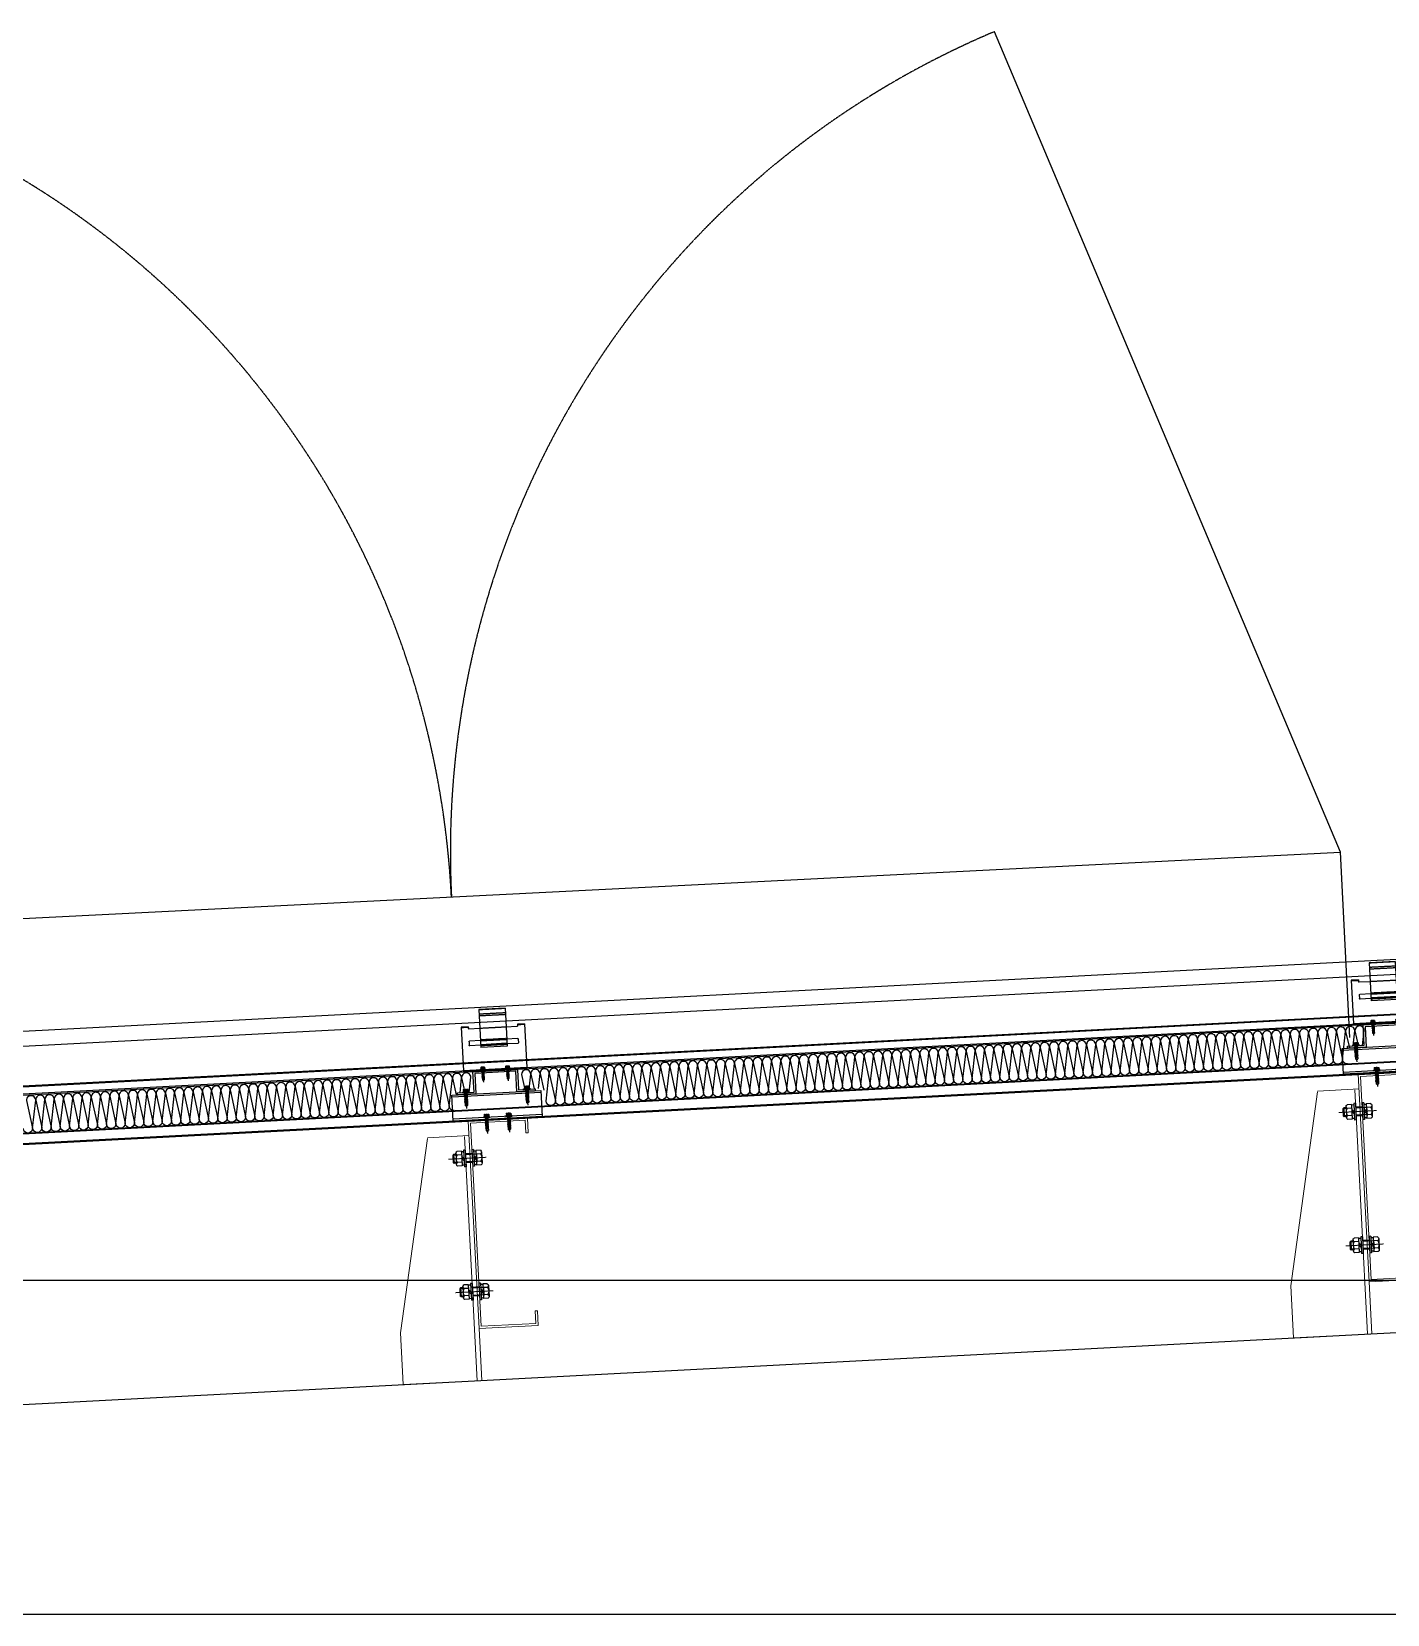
# Model space of a CAD drawing. Extents: x -599358 to 2865263, y -1062760 to 486533.
# Drawn here: x 1909917 to 1911745, y -661110 to -658977 of the extents above; entities that cross this region are included whole.
import ezdxf

# ---------------------------------------------------------------- set-up
doc = ezdxf.new("R2010")
doc.units = 0
for name, pattern in [('__DASH', [0.35, 0.25, -0.1]), ('CENTER', [2, 1.25, -0.25, 0.25, -0.25]), ('CENTER2', [28.575, 19.05, -3.175, 3.175, -3.175]), ('CONTINUOUS0', [0]), ('CONTINUOUS1', [0]), ('DASH', [0.35, 0.25, -0.1]), ('DOTE', [2.42, 2, -0.2, 0.02, -0.2])]:
    doc.linetypes.add(name, pattern=pattern)
for name, color, linetype in [('003_THICK', 7, 'CONTINUOUS1'), ('004_THIN', 6, 'CONTINUOUS0'), ('A-AXIS-DOTE', 14, 'DOTE'), ('A-AXIS-DP', 126, 'Continuous'), ('A-LIN-V', 9, 'Continuous'), ('BWM', 8, 'Continuous'), ('PJ', 151, 'Continuous'), ('SEAMLOK75 - SHEET', 6, 'Continuous'), ('ZX', 1, 'CENTER2')]:
    doc.layers.add(name, color=color, linetype=linetype)
for name, color, linetype, lineweight in [('C18', 4, 'CENTER', 13), ('S-dim', 81, 'Continuous', 0), ('粗', 7, 'Continuous', 50), ('紧固件', 4, 'Continuous', 13)]:
    doc.layers.add(name, color=color, linetype=linetype, lineweight=lineweight)

# ---------------------------------------------------------------- blocks, each defined once
blk = doc.blocks.new('w432424324')
at = {"layer": 'A-LIN-V', "color": 2}
blk.add_line((-768354.7, 584057.5), (-759779.7, 584507.5), dxfattribs=at)
blk = doc.blocks.new('1231534634654')
at = {"layer": 'A-LIN-V'}
for points in [[(-1772697.8, 580589.7), (-1773051.1, 581736.5)], [(-1777491.8, 580830.9), (-1772697.8, 580589.7)], [(-1772710.4, 580340), (-1772697.8, 580589.7)]]:
    blk.add_lwpolyline(points, dxfattribs=at)
at = {"layer": 'A-LIN-V', "linetype": 'DASH'}
for centre, start, end in [((-1775094.8, 580710.3), 357.1196, 67.1196), ((-1772697.8, 580589.7), 107.1196, 177.1196)]:
    blk.add_arc(centre, 1200, start, end, dxfattribs=at)
blk = doc.blocks.new('42432')
at = {"layer": 'A-LIN-V', "rotation": 5.760755105663479}
blk.add_blockref('1231534634654', (125748.8, 181213.9), dxfattribs=at)
blk = doc.blocks.new('34t65')
at = {"color": 2, "ltscale": 50}
for p, q in [((1430037, 238183.4), (1430157, 238183.4)), ((1430037, 238148.4), (1430037, 238183.4)), ((1430037, 238180.9), (1430157, 238180.9)), ((1430157, 238183.4), (1430157, 238148.4)), ((1430157, 238150.9), (1430037, 238150.9)), ((1430157, 238148.4), (1430037, 238148.4))]:
    blk.add_line(p, q, dxfattribs=at)
blk = doc.blocks.new('*U1726')
at = {"layer": 'PJ'}
for p, q in [((-4.4, 0.5), (-4.4, 0)), ((4.4, 0), (-4.4, 0)), ((-4.1, 0.8), (-3.1, 1)), ((4.1, 0.8), (-4.1, 0.8)), ((-3.1, 3.9), (-3.1, 1)), ((3.1, 1), (-3.1, 1)), ((2.3, 4.2), (-2.3, 4.2)), ((-2, 0.8), (-1.5, 1)), ((-1.5, 3.9), (-1.5, 1)), ((-1.5, 0), (-1.5, -1.6)), ((1.5, 3.9), (1.5, 1)), ((2.2, 0.8), (1.5, 1)), ((1.5, 0), (1.5, -1.1)), ((3.1, 3.9), (3.1, 1)), ((4.1, 0.8), (3.1, 1)), ((4.4, 0.5), (4.4, 0)), ((-2.1, -1.9), (2.1, -1.4)), ((-2.1, -1.9), (-1.5, -1.6)), ((-2.1, -1.9), (-1.5, -2.2)), ((-2.1, -3.3), (2.1, -2.8)), ((-2.1, -3.3), (-1.5, -3)), ((-2.1, -3.3), (-1.5, -3.6)), ((-2.1, -4.7), (2.1, -4.2)), ((-2.1, -4.7), (-1.5, -4.4)), ((-2.1, -4.7), (-1.5, -5)), ((-2.1, -6.1), (2.1, -5.6)), ((-2.1, -6.1), (-1.5, -5.8)), ((-2.1, -6.1), (-1.5, -6.4)), ((-2.1, -7.5), (2.1, -7)), ((-2.1, -7.5), (-1.5, -7.2)), ((-2.1, -7.5), (-1.5, -7.8)), ((-2.1, -8.9), (2.1, -8.4)), ((-2.1, -8.9), (-1.5, -8.6)), ((-2.1, -8.9), (-1.5, -9.2)), ((-2.1, -10.3), (2.1, -9.8)), ((-2.1, -10.3), (-1.5, -10)), ((-2.1, -10.3), (-1.5, -10.6)), ((-2.1, -11.7), (2.1, -11.2)), ((-2.1, -11.7), (-1.5, -11.4)), ((-2.1, -11.7), (-1.5, -12)), ((-2.1, -13.1), (-1.5, -12.8)), ((-2.1, -13.1), (-1.1, -13)), ((-2.1, -13.1), (-1.5, -13.4)), ((-1.5, -1.6), (1.5, -1.1)), ((-1.5, -2.2), (1.5, -1.7)), ((-1.5, -2.2), (-1.5, -3)), ((-1.5, -3), (1.5, -2.5)), ((-1.5, -3.6), (1.5, -3.1)), ((-1.5, -3.6), (-1.5, -4.4)), ((-1.5, -4.4), (1.5, -3.9)), ((-1.5, -5), (1.5, -4.5)), ((-1.5, -5), (-1.5, -5.8)), ((-1.5, -5.8), (1.5, -5.3)), ((-1.5, -6.4), (1.5, -5.9)), ((-1.5, -6.4), (-1.5, -7.2)), ((-1.5, -7.2), (1.5, -6.7)), ((-1.5, -7.8), (1.5, -7.3)), ((-1.5, -7.8), (-1.5, -8.6)), ((-1.5, -8.6), (1.5, -8.1)), ((-1.5, -9.2), (1.5, -8.7)), ((-1.5, -9.2), (-1.5, -10)), ((-1.5, -10), (1.5, -9.5)), ((-1.5, -10.6), (1.5, -10.1)), ((-1.5, -10.6), (-1.5, -11.4)), ((-1.5, -11.4), (1.5, -10.9)), ((-1.5, -12), (1.5, -11.5)), ((-1.5, -12), (-1.5, -12.8)), ((-1.5, -12.8), (-1, -12.7)), ((-1.5, -13.4), (-1.5, -17.2)), ((-1.5, -13.4), (-1.3, -13.4)), ((0, -18.6), (-1.5, -17.2)), ((0, -18.6), (1.5, -17.2)), ((0.6, -12.4), (1.5, -12.3)), ((0.7, -12.8), (2.1, -12.6)), ((0.7, -13), (1.5, -12.9)), ((0.7, -13.8), (1.5, -13.7)), ((0.7, -14.2), (2.1, -14)), ((0.7, -14.4), (1.5, -14.3)), ((1.5, -0.3), (1.5, -1.1)), ((2.1, -1.4), (1.5, -1.1)), ((2.1, -1.4), (1.5, -1.7)), ((1.5, -1.7), (1.5, -2.5)), ((2.1, -2.8), (1.5, -2.5)), ((2.1, -2.8), (1.5, -3.1)), ((1.5, -3.1), (1.5, -3.9)), ((2.1, -4.2), (1.5, -3.9)), ((2.1, -4.2), (1.5, -4.5)), ((1.5, -4.5), (1.5, -5.3)), ((2.1, -5.6), (1.5, -5.3)), ((2.1, -5.6), (1.5, -5.9)), ((1.5, -5.9), (1.5, -6.7)), ((2.1, -7), (1.5, -6.7)), ((2.1, -7), (1.5, -7.3)), ((1.5, -7.3), (1.5, -8.1)), ((2.1, -8.4), (1.5, -8.1)), ((2.1, -8.4), (1.5, -8.7)), ((1.5, -8.7), (1.5, -9.5)), ((2.1, -9.8), (1.5, -9.5)), ((2.1, -9.8), (1.5, -10.1)), ((1.5, -10.1), (1.5, -10.9)), ((2.1, -11.2), (1.5, -10.9)), ((2.1, -11.2), (1.5, -11.5)), ((1.5, -11.5), (1.5, -12.3)), ((2.1, -12.6), (1.5, -12.3)), ((2.1, -12.6), (1.5, -12.9)), ((1.5, -12.9), (1.5, -13.7)), ((2.1, -14), (1.5, -13.7)), ((2.1, -14), (1.5, -14.3)), ((1.5, -14.3), (1.5, -17.2))]:
    blk.add_line(p, q, dxfattribs=at)
blk.add_lwpolyline([(0, -18.6), (0.7, -14.4), (0.7, -12.7, 0.417657), (0.4, -12.4, 0.097062), (-1, -12.7), (-1.5, -13.8)], format="xyb", dxfattribs=at)
for centre, radius, start, end in [((-4.1, 0.5), 0.3, 90, 180), ((-2.3, 3.3), 0.951, 35.4009, 144.5991), ((0, 1), 3.2, 61.0594, 118.9406), ((2.3, 3.3), 0.951, 35.4009, 144.5991), ((4.1, 0.5), 0.3, 0, 90)]:
    blk.add_arc(centre, radius, start, end, dxfattribs=at)
at = {"layer": 'ZX', "ltscale": 0.2}
blk.add_line((0, 4.9), (0, -21), dxfattribs=at)
blk = doc.blocks.new('A$C2F3B4A73')
at = {"layer": '粗', "lineweight": -2}
for p, q in [((25.2, 101.1), (60.4, 101.1)), ((25.2, 101.1), (25.2, 49.6)), ((60.4, 101.1), (60.4, 49.6)), ((0, 78.7), (9.6, 78.7)), ((0, 78.7), (0, 19.8)), ((9.6, 78.7), (9.6, 76.3)), ((10.4, 75.5), (25.2, 75.5)), ((60.4, 75.5), (75.2, 75.5)), ((76, 78.7), (85.6, 78.7)), ((76, 78.7), (76, 76.3)), ((85.6, 78.7), (85.6, 19.8)), ((9.6, 58.4), (9.6, 53.6)), ((10.4, 59.2), (25.2, 59.2)), ((10.4, 52.8), (25.2, 52.8)), ((25.2, 58.4), (60.4, 58.4)), ((25.2, 53.6), (60.4, 53.6)), ((25.2, 49.6), (60.4, 49.6)), ((60.4, 59.2), (75.2, 59.2)), ((60.4, 52.8), (75.2, 52.8)), ((76, 58.4), (76, 53.6)), ((0, 19.8), (85.6, 19.8)), ((0, 18.8), (0, 19.8)), ((0, 18.8), (85.6, 18.8)), ((14.4, 19.8), (14.4, 18.8)), ((71.2, 19.8), (71.2, 18.8)), ((85.6, 19.8), (85.6, 18.8))]:
    blk.add_line(p, q, dxfattribs=at)
at = {"layer": '粗', "linetype": 'DASH', "lineweight": -2}
for p, q in [((25.2, 100.6), (60.4, 100.6)), ((25.2, 94.7), (60.4, 94.7)), ((25.2, 92.3), (60.4, 92.3)), ((0, 77.7), (9.6, 77.7)), ((25.2, 75.5), (60.4, 75.5)), ((76, 77.7), (85.6, 77.7)), ((25.2, 60), (60.4, 60)), ((25.2, 59.2), (60.4, 59.2)), ((25.2, 52.8), (60.4, 52.8)), ((25.2, 52), (60.4, 52)), ((16, 19.8), (16, 18.8)), ((21.6, 19.8), (21.6, 18.8)), ((29.6, 19.8), (29.6, 18.8)), ((35.2, 19.8), (35.2, 18.8)), ((50.4, 19.8), (50.4, 18.8)), ((56, 19.8), (56, 18.8)), ((64, 19.8), (64, 18.8)), ((69.6, 19.8), (69.6, 18.8))]:
    blk.add_line(p, q, dxfattribs=at)
at = {"layer": '粗', "lineweight": -2}
for centre, start, end in [((10.4, 76.3), 180, 270), ((75.2, 76.3), 270, 0), ((10.4, 58.4), 90, 180), ((10.4, 53.6), 180, 270), ((75.2, 58.4), 0, 90), ((75.2, 53.6), 270, 0)]:
    blk.add_arc(centre, 0.8, start, end, dxfattribs=at)
at = {"layer": '紧固件', "color": 2, "yscale": 0.8, "zscale": 0.8}
for p, xscale in [((26.1, 19.8), 0.8), ((59.5, 19.8), -0.8)]:
    blk.add_blockref('*U1726', p, dxfattribs=dict(at, xscale=xscale))
blk = doc.blocks.new('A$C51791418')
blk.add_blockref('A$C2F3B4A73', (-42.8, -15.8))
blk = doc.blocks.new('*U1756')
at = {"layer": '003_THICK', "color": 2}
for points in [[(-11, 13.1, 0.611769), (-11, 6.5, 0.611769)], [(-11, 6.5, 0.305859), (-11, -6.5, 0.305859)], [(31.2, 6.5, 0.61177), (31.2, 13.1, 0.61177)], [(31.2, -6.5, 0.305858), (31.2, 6.5, 0.305858)], [(-11, -6.5, 0.611769), (-11, -13.1, 0.611769)], [(31.2, -13.1, 0.61177), (31.2, -6.5, 0.61177)]]:
    blk.add_lwpolyline(points, format="xyb", dxfattribs=at)
for points in [[(-13, 9.8), (-13, -9.8)], [(-11, 13.1), (-3, 13.1)], [(-11, 6.5), (-3, 6.5)], [(-3.6, 8), (-3.6, -8)], [(-3, 13.1), (-3, -13.1)], [(-3, 12.1), (1.1, 12.1)], [(-3, 0), (1.1, 4.1)], [(-3, -4.1), (1.1, 0)], [(1.1, 15), (4.1, 15)], [(1.1, 15), (1.1, -15)], [(4.1, 15), (4.1, -15)], [(4.1, 8), (16.1, 8)], [(16.1, 15), (16.1, -15)], [(16.1, 15), (19.1, 15)], [(19.1, 15), (19.1, -15)], [(19.1, 12.1), (23.2, 12.1)], [(19.1, 0), (23.2, 4.1)], [(23.2, 13.1), (23.2, -13.1)], [(23.2, 13.1), (31.2, 13.1)], [(23.2, 6.5), (31.2, 6.5)], [(33.2, 9.8), (33.2, -9.8)], [(33.2, 8), (37.5, 8)], [(37.5, 8), (37.5, -8)], [(37.5, 8), (39, 6.5)], [(39, 6.5), (39, -6.5)], [(-11, -6.5), (-3, -6.5)], [(-11, -13.1), (-3, -13.1)], [(-3, -12.1), (1.1, -12.1)], [(1.1, -15), (4.1, -15)], [(4.1, -8), (16.1, -8)], [(16.1, -15), (19.1, -15)], [(19.1, -4.1), (23.2, 0)], [(19.1, -12.1), (23.2, -12.1)], [(23.2, -6.5), (31.2, -6.5)], [(23.2, -13.1), (31.2, -13.1)], [(33.2, -8), (37.5, -8)], [(37.5, -8), (39, -6.5)]]:
    blk.add_lwpolyline(points, dxfattribs=at)
at = {"layer": '004_THIN', "color": 2}
for points in [[(-3.6, 6.5), (16.1, 6.5)], [(33.2, 6.5), (39, 6.5)], [(-3.6, -6.5), (16.1, -6.5)], [(33.2, -6.5), (39, -6.5)]]:
    blk.add_lwpolyline(points, dxfattribs=at)
at = {"layer": 'C18', "color": 1, "ltscale": 0.6}
blk.add_lwpolyline([(-21, 0), (47, 0)], dxfattribs=at)
blk = doc.blocks.new('*U1755')
at = {"layer": '003_THICK', "color": 2}
for points in [[(-11, 13.1, 0.611769), (-11, 6.5, 0.611769)], [(-11, 6.5, 0.305859), (-11, -6.5, 0.305859)], [(31.2, 6.5, 0.61177), (31.2, 13.1, 0.61177)], [(31.2, -6.5, 0.305858), (31.2, 6.5, 0.305858)], [(-11, -6.5, 0.611769), (-11, -13.1, 0.611769)], [(31.2, -13.1, 0.61177), (31.2, -6.5, 0.61177)]]:
    blk.add_lwpolyline(points, format="xyb", dxfattribs=at)
for points in [[(-13, 9.8), (-13, -9.8)], [(-11, 13.1), (-3, 13.1)], [(-11, 6.5), (-3, 6.5)], [(-3.6, 8), (-3.6, -8)], [(-3, 13.1), (-3, -13.1)], [(-3, 12.1), (1.1, 12.1)], [(-3, 0), (1.1, 4.1)], [(-3, -4.1), (1.1, 0)], [(1.1, 15), (4.1, 15)], [(1.1, 15), (1.1, -15)], [(4.1, 15), (4.1, -15)], [(4.1, 8), (16.1, 8)], [(16.1, 15), (16.1, -15)], [(16.1, 15), (19.1, 15)], [(19.1, 15), (19.1, -15)], [(19.1, 12.1), (23.2, 12.1)], [(19.1, 0), (23.2, 4.1)], [(23.2, 13.1), (23.2, -13.1)], [(23.2, 13.1), (31.2, 13.1)], [(23.2, 6.5), (31.2, 6.5)], [(33.2, 9.8), (33.2, -9.8)], [(33.2, 8), (37.5, 8)], [(37.5, 8), (37.5, -8)], [(37.5, 8), (39, 6.5)], [(39, 6.5), (39, -6.5)], [(-11, -6.5), (-3, -6.5)], [(-11, -13.1), (-3, -13.1)], [(-3, -12.1), (1.1, -12.1)], [(1.1, -15), (4.1, -15)], [(4.1, -8), (16.1, -8)], [(16.1, -15), (19.1, -15)], [(19.1, -4.1), (23.2, 0)], [(19.1, -12.1), (23.2, -12.1)], [(23.2, -6.5), (31.2, -6.5)], [(23.2, -13.1), (31.2, -13.1)], [(33.2, -8), (37.5, -8)], [(37.5, -8), (39, -6.5)]]:
    blk.add_lwpolyline(points, dxfattribs=at)
at = {"layer": '004_THIN', "color": 2}
for points in [[(-3.6, 6.5), (16.1, 6.5)], [(33.2, 6.5), (39, 6.5)], [(-3.6, -6.5), (16.1, -6.5)], [(33.2, -6.5), (39, -6.5)]]:
    blk.add_lwpolyline(points, dxfattribs=at)
at = {"layer": 'C18', "color": 1, "ltscale": 0.6}
blk.add_lwpolyline([(-21, 0), (47, 0)], dxfattribs=at)
blk = doc.blocks.new('1112')
at = {"color": 2}
blk.add_lwpolyline([(1432456, 238570.9), (1432478.5, 238570.9), (1432478.5, 238598.4), (1432538.5, 238598.4), (1432538.5, 238570.9), (1432561, 238570.9), (1432561, 238568.4), (1432536, 238568.4), (1432536, 238595.9), (1432481, 238595.9), (1432481, 238568.4), (1432456, 238568.4)], close=True, dxfattribs=at)
at = {"layer": 'S-dim', "ltscale": 10}
for p, q in [((1432412.5, 238511.6), (1432362.5, 238252.3)), ((1432412.5, 238512.7), (1432468.5, 238512.7)), ((1432462.5, 238511.6), (1432462.5, 238182.3)), ((1432362.5, 238252.3), (1432362.5, 238182.3)), ((1432468.5, 238252.3), (1432468.5, 238182.3)), ((1432362.5, 238182.3), (1432468.5, 238182.3))]:
    blk.add_line(p, q, dxfattribs=at)
at = {"layer": 'S-dim', "color": 6, "ltscale": 10}
blk.add_lwpolyline([(1432548.5, 238512.3), (1432548.5, 238532.3), (1432468.5, 238532.3), (1432468.5, 238252.3), (1432548.5, 238252.3), (1432548.5, 238272.3), (1432545.5, 238272.3), (1432545.5, 238255.3), (1432471.5, 238255.3), (1432471.5, 238529.3), (1432545.5, 238529.3), (1432545.5, 238512.3)], close=True, dxfattribs=at)
blk.add_blockref('34t65', (2411.5, 385))
at = {"xscale": -0.7500000000000001, "yscale": 0.7500000000000001, "zscale": 0.7500000000000001, "rotation": 359.9999999722328}
for name, p in [('*U1756', (1432474.6, 238482.3)), ('*U1755', (1432474.6, 238302.3))]:
    blk.add_blockref(name, p, dxfattribs=at)
at = {"layer": 'SEAMLOK75 - SHEET', "xscale": -1}
blk.add_blockref('A$C51791418', (1432508.5, 238596.4), dxfattribs=at)
at = {"layer": '紧固件', "xscale": -1.023999999801318, "yscale": 1.023999999801318, "zscale": 1.023999999801318}
for p in [(1432467.3, 238570.9), (1432549.8, 238570.9, 0), (1432493.5, 238535.9), (1432523.5, 238535.9)]:
    blk.add_blockref('*U1726', p, dxfattribs=at)
blk = doc.blocks.new('54Y656')
at = {"color": 1, "ltscale": 50}
for p, q in [((1904812.7, 473027.7), (1896283.3, 472580.1)), ((1904812.7, 473026.2), (1896283.3, 472578.6))]:
    blk.add_line(p, q, dxfattribs=at)
at = {"color": 4, "ltscale": 50}
for p, q in [((1896345.7, 472530.7), (1904812.8, 472975.1, 0)), ((1896345.7, 472529.9), (1904812.8, 472974.3, 0)), ((1896345.7, 472516.5), (1904812.9, 472960.8, 0)), ((1896345.7, 472515.7), (1904812.9, 472960, 0))]:
    blk.add_line(p, q, dxfattribs=at)
at = {"color": 2, "ltscale": 50}
blk.add_line((1896345.7, 472516.8), (1904812.9, 472961.1, 0), dxfattribs=at)
at = {"layer": 'BWM', "elevation": 0}
for points in [[(1903408.3, 472901.4, -0.414214), (1903401.7, 472907.3), (1903406, 472945, 1), (1903393.5, 472944.4), (1903401.7, 472907.3, -1), (1903389.3, 472906.6), (1903393.5, 472944.4, 1), (1903381, 472943.7), (1903389.3, 472906.6, -1), (1903376.8, 472906), (1903381, 472943.7, 1), (1903368.6, 472943.1), (1903376.8, 472906, -1), (1903364.3, 472905.3), (1903368.6, 472943.1, 1), (1903356.1, 472942.4), (1903364.3, 472905.3, -1), (1903351.8, 472904.6), (1903356.1, 472942.4, 1), (1903343.6, 472941.8), (1903351.8, 472904.6, -1), (1903339.3, 472904), (1903343.6, 472941.8, 1), (1903331.1, 472941.1), (1903339.3, 472904, -1), (1903326.8, 472903.3), (1903331.1, 472941.1, 1), (1903318.6, 472940.4), (1903326.8, 472903.3, -1), (1903314.4, 472902.7), (1903318.6, 472940.4, 1), (1903306.1, 472939.8), (1903314.4, 472902.7, -1), (1903301.9, 472902), (1903306.1, 472939.8, 1), (1903293.7, 472939.1), (1903301.9, 472902, -1), (1903289.4, 472901.4), (1903293.7, 472939.1, 1), (1903281.2, 472938.5), (1903289.4, 472901.4, -1), (1903276.9, 472900.7), (1903281.2, 472938.5, 1), (1903268.7, 472937.8), (1903276.9, 472900.7, -1), (1903264.4, 472900.1), (1903268.7, 472937.8, 1), (1903256.2, 472937.2), (1903264.4, 472900.1, -1), (1903251.9, 472899.4), (1903256.2, 472937.2, 1), (1903243.7, 472936.5), (1903251.9, 472899.4, -1), (1903239.5, 472898.8), (1903243.7, 472936.5, 1), (1903231.2, 472935.9), (1903239.5, 472898.8, -1), (1903227, 472898.1), (1903231.2, 472935.9, 1), (1903218.8, 472935.2), (1903227, 472898.1, -1), (1903214.5, 472897.4), (1903218.8, 472935.2, 1), (1903206.3, 472934.5), (1903214.5, 472897.4, -1), (1903202, 472896.8), (1903206.3, 472934.5, 1), (1903193.8, 472933.9), (1903202, 472896.8, -1), (1903189.5, 472896.1), (1903193.8, 472933.9, 1), (1903181.3, 472933.2), (1903189.5, 472896.1, -1), (1903177, 472895.5), (1903181.3, 472933.2, 1), (1903168.8, 472932.6), (1903177, 472895.5, -1), (1903164.6, 472894.8), (1903168.8, 472932.6, 1), (1903156.4, 472931.9), (1903164.6, 472894.8, -1), (1903152.1, 472894.2), (1903156.4, 472931.9, 1), (1903143.9, 472931.3), (1903152.1, 472894.2, -1), (1903139.6, 472893.5), (1903143.9, 472931.3, 1), (1903131.4, 472930.6), (1903139.6, 472893.5, -1), (1903127.1, 472892.9), (1903131.4, 472930.6, 1), (1903118.9, 472930), (1903127.1, 472892.9, -1), (1903114.6, 472892.2), (1903118.9, 472930, 1), (1903106.4, 472929.3), (1903114.6, 472892.2, -1), (1903102.1, 472891.5), (1903106.4, 472929.3, 1), (1903093.9, 472928.7), (1903102.1, 472891.5, -1), (1903089.7, 472890.9), (1903093.9, 472928.7, 1), (1903081.5, 472928), (1903089.7, 472890.9, -1), (1903077.2, 472890.2), (1903081.5, 472928, 1), (1903069, 472927.3), (1903077.2, 472890.2, -1), (1903064.7, 472889.6), (1903069, 472927.3, 1), (1903056.5, 472926.7), (1903064.7, 472889.6, -1), (1903052.2, 472888.9), (1903056.5, 472926.7, 1), (1903044, 472926), (1903052.2, 472888.9, -1), (1903039.7, 472888.3), (1903044, 472926, 1), (1903031.5, 472925.4), (1903039.7, 472888.3, -1), (1903027.3, 472887.6), (1903031.5, 472925.4, 1), (1903019, 472924.7), (1903027.3, 472887.6, -1), (1903014.8, 472887), (1903019, 472924.7, 1), (1903006.6, 472924.1), (1903014.8, 472887, -1), (1903002.3, 472886.3), (1903006.6, 472924.1, 1), (1902994.1, 472923.4), (1903002.3, 472886.3, -1), (1902989.8, 472885.7), (1902994.1, 472923.4, 1), (1902981.6, 472922.8), (1902989.8, 472885.7, -1), (1902977.3, 472885), (1902981.6, 472922.8, 1), (1902969.1, 472922.1), (1902977.3, 472885, -1), (1902964.8, 472884.3), (1902969.1, 472922.1, 1), (1902956.6, 472921.4), (1902964.8, 472884.3, -1), (1902952.4, 472883.7), (1902956.6, 472921.4, 1), (1902944.1, 472920.8), (1902952.4, 472883.7, -1), (1902939.9, 472883), (1902944.1, 472920.8, 1), (1902931.7, 472920.1), (1902939.9, 472883, -1), (1902927.4, 472882.4), (1902931.7, 472920.1, 1), (1902919.2, 472919.5), (1902927.4, 472882.4, -1), (1902914.9, 472881.7), (1902919.2, 472919.5, 1), (1902906.7, 472918.8), (1902914.9, 472881.7, -1), (1902902.4, 472881.1), (1902906.7, 472918.8, 1), (1902894.2, 472918.2), (1902902.4, 472881.1, -1), (1902889.9, 472880.4), (1902894.2, 472918.2, 1), (1902881.7, 472917.5), (1902889.9, 472880.4, -1), (1902877.5, 472879.8), (1902881.7, 472917.5, 1), (1902869.2, 472916.9), (1902877.5, 472879.8, -1), (1902865, 472879.1), (1902869.2, 472916.9, 1), (1902856.8, 472916.2), (1902865, 472879.1, -1), (1902852.5, 472878.4), (1902856.8, 472916.2, 1), (1902844.3, 472915.5), (1902852.5, 472878.4, -1), (1902840, 472877.8), (1902844.3, 472915.5, 1), (1902831.8, 472914.9), (1902840, 472877.8, -1), (1902827.5, 472877.1), (1902831.8, 472914.9, 1), (1902819.3, 472914.2), (1902827.5, 472877.1, -1), (1902815, 472876.5), (1902819.3, 472914.2, 1), (1902806.8, 472913.6), (1902815, 472876.5, -1), (1902802.6, 472875.8), (1902806.8, 472913.6, 1), (1902794.4, 472912.9), (1902802.6, 472875.8, -1), (1902790.1, 472875.2), (1902794.4, 472912.9, 1), (1902781.9, 472912.3), (1902790.1, 472875.2, -1), (1902777.6, 472874.5), (1902781.9, 472912.3, 1), (1902769.4, 472911.6), (1902777.6, 472874.5, -1), (1902765.1, 472873.9), (1902769.4, 472911.6, 1), (1902756.9, 472911), (1902765.1, 472873.9, -1), (1902752.6, 472873.2), (1902756.9, 472911, 1), (1902744.4, 472910.3), (1902752.6, 472873.2, -1), (1902740.1, 472872.5), (1902744.4, 472910.3, 1), (1902731.9, 472909.7), (1902740.1, 472872.5, -1), (1902727.7, 472871.9), (1902731.9, 472909.7, 1), (1902719.5, 472909), (1902727.7, 472871.9, -1), (1902715.2, 472871.2), (1902719.5, 472909, 1), (1902707, 472908.3), (1902715.2, 472871.2, -1), (1902702.7, 472870.6), (1902707, 472908.3, 1), (1902694.5, 472907.7), (1902702.7, 472870.6, -1), (1902690.2, 472869.9), (1902694.5, 472907.7, 1), (1902682, 472907), (1902690.2, 472869.9, -1), (1902677.7, 472869.3), (1902682, 472907, 1), (1902669.5, 472906.4), (1902677.7, 472869.3, -1), (1902665.2, 472868.6), (1902669.5, 472906.4, 1), (1902657, 472905.7), (1902665.2, 472868.6, -1), (1902652.8, 472868), (1902657, 472905.7, 1), (1902644.6, 472905.1), (1902652.8, 472868, -1), (1902640.3, 472867.3), (1902644.6, 472905.1, 1), (1902632.1, 472904.4), (1902640.3, 472867.3, -1), (1902627.8, 472866.7), (1902632.1, 472904.4, 1), (1902619.6, 472903.8), (1902627.8, 472866.7, -1), (1902615.3, 472866), (1902619.6, 472903.8, 1), (1902607.1, 472903.1), (1902615.3, 472866, -1), (1902602.8, 472865.3), (1902607.1, 472903.1, 1), (1902594.6, 472902.4), (1902602.8, 472865.3, -1), (1902590.4, 472864.7), (1902594.6, 472902.4, 1), (1902582.1, 472901.8), (1902590.4, 472864.7, -1), (1902577.9, 472864), (1902582.1, 472901.8, 1), (1902569.7, 472901.1), (1902577.9, 472864, -1), (1902565.4, 472863.4), (1902569.7, 472901.1, 1), (1902557.2, 472900.5), (1902565.4, 472863.4, -1), (1902552.9, 472862.7), (1902557.2, 472900.5, 1), (1902544.7, 472899.8), (1902552.9, 472862.7, -1), (1902540.4, 472862.1), (1902544.7, 472899.8, 1), (1902532.2, 472899.2), (1902540.4, 472862.1, -1), (1902527.9, 472861.4), (1902532.2, 472899.2, 1), (1902519.7, 472898.5), (1902527.9, 472861.4, -1), (1902515.5, 472860.8), (1902519.7, 472898.5, 1), (1902507.2, 472897.9), (1902515.5, 472860.8, -1), (1902503, 472860.1), (1902507.2, 472897.9, 1), (1902494.8, 472897.2), (1902503, 472860.1, -1), (1902490.5, 472859.4), (1902494.8, 472897.2, 1), (1902482.3, 472896.6), (1902490.5, 472859.4, -1), (1902478, 472858.8), (1902482.3, 472896.6, 1), (1902469.8, 472895.9), (1902478, 472858.8, -1), (1902465.5, 472858.1), (1902469.8, 472895.9, 1), (1902457.3, 472895.2), (1902465.5, 472858.1, -1), (1902453, 472857.5), (1902457.3, 472895.2, 1), (1902444.8, 472894.6), (1902453, 472857.5, -1), (1902440.6, 472856.8), (1902444.8, 472894.6, 1), (1902432.3, 472893.9), (1902440.6, 472856.8, -1), (1902428.1, 472856.2), (1902432.3, 472893.9, 1), (1902419.9, 472893.3), (1902428.1, 472856.2, -1), (1902415.6, 472855.5), (1902419.9, 472893.3, 1), (1902407.4, 472892.6), (1902415.6, 472855.5, -1), (1902403.1, 472854.9), (1902407.4, 472892.6, 1), (1902394.9, 472892), (1902403.1, 472854.9, -1), (1902390.6, 472854.2), (1902394.9, 472892, 1), (1902382.4, 472891.3), (1902390.6, 472854.2, -1), (1902378.1, 472853.6), (1902382.4, 472891.3, 1), (1902369.9, 472890.7), (1902378.1, 472853.6, -1), (1902365.7, 472852.9), (1902369.9, 472890.7, 1), (1902357.5, 472890), (1902365.7, 472852.9, -1), (1902353.2, 472852.2), (1902357.5, 472890, 1), (1902345, 472889.3), (1902353.2, 472852.2, -1), (1902340.7, 472851.6), (1902345, 472889.3, 1), (1902332.5, 472888.7), (1902340.7, 472851.6, -1), (1902328.2, 472850.9), (1902332.5, 472888.7, 1), (1902320, 472888), (1902325, 472865.6)], [(1903416.2, 472925.4), (1903418.5, 472945.7, 1), (1903406, 472945), (1903411, 472922.6)], [(1903428.7, 472926.1), (1903431, 472946.3, 1), (1903418.5, 472945.7), (1903422.9, 472925.8)], [(1902204.2, 472838.2, -0.414214), (1902197.6, 472844.1), (1902201.9, 472881.8, 1), (1902189.4, 472881.2), (1902197.6, 472844.1, -1), (1902185.1, 472843.4), (1902189.4, 472881.2, 1), (1902176.9, 472880.5), (1902185.1, 472843.4, -1), (1902172.6, 472842.8), (1902176.9, 472880.5, 1), (1902164.4, 472879.9), (1902172.6, 472842.8, -1), (1902160.1, 472842.1), (1902164.4, 472879.9, 1), (1902151.9, 472879.2), (1902160.1, 472842.1, -1), (1902147.7, 472841.5), (1902151.9, 472879.2, 1), (1902139.4, 472878.6), (1902147.7, 472841.5, -1), (1902135.2, 472840.8), (1902139.4, 472878.6, 1), (1902127, 472877.9), (1902135.2, 472840.8, -1), (1902122.7, 472840.1), (1902127, 472877.9, 1), (1902114.5, 472877.3), (1902122.7, 472840.1, -1), (1902110.2, 472839.5), (1902114.5, 472877.3, 1), (1902102, 472876.6), (1902110.2, 472839.5, -1), (1902097.7, 472838.8), (1902102, 472876.6, 1), (1902089.5, 472875.9), (1902097.7, 472838.8, -1), (1902085.2, 472838.2), (1902089.5, 472875.9, 1), (1902077, 472875.3), (1902085.2, 472838.2, -1), (1902072.8, 472837.5), (1902077, 472875.3, 1), (1902064.6, 472874.6), (1902072.8, 472837.5, -1), (1902060.3, 472836.9), (1902064.6, 472874.6, 1), (1902052.1, 472874), (1902060.3, 472836.9, -1), (1902047.8, 472836.2), (1902052.1, 472874, 1), (1902039.6, 472873.3), (1902047.8, 472836.2, -1), (1902035.3, 472835.6), (1902039.6, 472873.3, 1), (1902027.1, 472872.7), (1902035.3, 472835.6, -1), (1902022.8, 472834.9), (1902027.1, 472872.7, 1), (1902014.6, 472872), (1902022.8, 472834.9, -1), (1902010.3, 472834.3), (1902014.6, 472872, 1), (1902002.1, 472871.4), (1902010.3, 472834.3, -1), (1901997.9, 472833.6), (1902002.1, 472871.4, 1), (1901989.7, 472870.7), (1901997.9, 472833.6, -1), (1901985.4, 472832.9), (1901989.7, 472870.7, 1), (1901977.2, 472870), (1901985.4, 472832.9, -1), (1901972.9, 472832.3), (1901977.2, 472870, 1), (1901964.7, 472869.4), (1901972.9, 472832.3, -1), (1901960.4, 472831.6), (1901964.7, 472869.4, 1), (1901952.2, 472868.7), (1901960.4, 472831.6, -1), (1901947.9, 472831), (1901952.2, 472868.7, 1), (1901939.7, 472868.1), (1901947.9, 472831, -1), (1901935.4, 472830.3), (1901939.7, 472868.1, 1), (1901927.2, 472867.4), (1901935.4, 472830.3, -1), (1901923, 472829.7), (1901927.2, 472867.4, 1), (1901914.8, 472866.8), (1901923, 472829.7, -1), (1901910.5, 472829), (1901914.8, 472866.8, 1), (1901902.3, 472866.1), (1901910.5, 472829, -1), (1901898, 472828.4), (1901902.3, 472866.1, 1), (1901889.8, 472865.5), (1901898, 472828.4, -1), (1901885.5, 472827.7), (1901889.8, 472865.5, 1), (1901877.3, 472864.8), (1901885.5, 472827.7, -1), (1901873, 472827), (1901877.3, 472864.8, 1), (1901864.8, 472864.1), (1901873, 472827, -1), (1901860.6, 472826.4), (1901864.8, 472864.1, 1), (1901852.3, 472863.5), (1901860.6, 472826.4, -1), (1901848.1, 472825.7), (1901852.3, 472863.5, 1), (1901839.9, 472862.8), (1901848.1, 472825.7, -1), (1901835.6, 472825.1), (1901839.9, 472862.8, 1), (1901827.4, 472862.2), (1901835.6, 472825.1, -1), (1901823.1, 472824.4), (1901827.4, 472862.2, 1), (1901814.9, 472861.5), (1901823.1, 472824.4, -1), (1901810.6, 472823.8), (1901814.9, 472861.5, 1), (1901802.4, 472860.9), (1901810.6, 472823.8, -1), (1901798.1, 472823.1), (1901802.4, 472860.9, 1), (1901789.9, 472860.2), (1901798.1, 472823.1, -1), (1901785.7, 472822.5), (1901789.9, 472860.2, 1), (1901777.4, 472859.6), (1901785.7, 472822.5, -1), (1901773.2, 472821.8), (1901777.4, 472859.6, 1), (1901765, 472858.9), (1901773.2, 472821.8, -1), (1901760.7, 472821.1), (1901765, 472858.9, 1), (1901752.5, 472858.3), (1901760.7, 472821.1, -1), (1901748.2, 472820.5), (1901752.5, 472858.3, 1), (1901740, 472857.6), (1901748.2, 472820.5, -1), (1901735.7, 472819.8), (1901740, 472857.6, 1), (1901727.5, 472856.9), (1901735.7, 472819.8, -1), (1901723.2, 472819.2), (1901727.5, 472856.9, 1), (1901715, 472856.3), (1901723.2, 472819.2, -1), (1901710.8, 472818.5), (1901715, 472856.3, 1), (1901702.6, 472855.6), (1901710.8, 472818.5, -1), (1901698.3, 472817.9), (1901702.6, 472855.6, 1), (1901690.1, 472855), (1901698.3, 472817.9, -1), (1901685.8, 472817.2), (1901690.1, 472855, 1), (1901677.6, 472854.3), (1901685.8, 472817.2, -1), (1901673.3, 472816.6), (1901677.6, 472854.3, 1), (1901665.1, 472853.7), (1901673.3, 472816.6, -1), (1901660.8, 472815.9), (1901665.1, 472853.7, 1), (1901652.6, 472853), (1901660.8, 472815.9, -1), (1901648.3, 472815.3), (1901652.6, 472853, 1), (1901640.1, 472852.4), (1901648.3, 472815.3, -1), (1901635.9, 472814.6), (1901640.1, 472852.4, 1), (1901627.7, 472851.7), (1901635.9, 472814.6, -1), (1901623.4, 472813.9)], [(1902212.1, 472862.2), (1902214.3, 472882.5, 1), (1902201.9, 472881.8), (1902206.8, 472859.4)], [(1902224.5, 472862.9), (1902226.8, 472883.1, 1), (1902214.3, 472882.5), (1902218.8, 472862.6)], [(1902305.2, 472867.1), (1902307.5, 472887.4, 1), (1902295, 472886.7), (1902299.4, 472866.8)], [(1902317.7, 472867.8), (1902320, 472888, 1), (1902307.5, 472887.4), (1902311.9, 472867.5)]]:
    blk.add_lwpolyline(points, format="xyb", dxfattribs=at)
at = {"layer": 'SEAMLOK75 - SHEET'}
for p, q in [((1896145.7, 472657.7, 0), (1904794, 473111.5, 0)), ((1896146.8, 472637.7, 0), (1904788.4, 473091.2, 0)), ((1904795.3, 473037.5, 0), (1896149.6, 472583.8, 0)), ((1904798, 473036.6, 0), (1896149.6, 472582.8, 0))]:
    blk.add_line(p, q, dxfattribs=at)
at = {"rotation": 3.004019978695776}
for p in [(485423.5, 159612.6, 0), (484223.5, 159549.6, 0)]:
    blk.add_blockref('1112', p, dxfattribs=at)

msp = doc.modelspace()

# ---------------------------------------------------------------- linework, layer by layer
at = {"layer": 'A-AXIS-DOTE', "linetype": '__DASH', "ltscale": 2}
for p, q in [((1930835.3, -660659.9), (1839476.3, -660659.9)), ((1930835.3, -661109.9), (1839476.3, -661109.9))]:
    msp.add_line(p, q, dxfattribs=at)

# ---------------------------------------------------------------- block references
at = {"layer": 'A-AXIS-DP'}
msp.add_blockref('54Y656', (8282.5, -1133269.4), dxfattribs=at)
at = {"layer": 'A-LIN-V'}
for name, p in [('w432424324', (2672874.9, -1245167.3)), ('42432', (3607954.5, -1241020.3))]:
    msp.add_blockref(name, p, dxfattribs=at)

doc.saveas('drawing.dxf')
